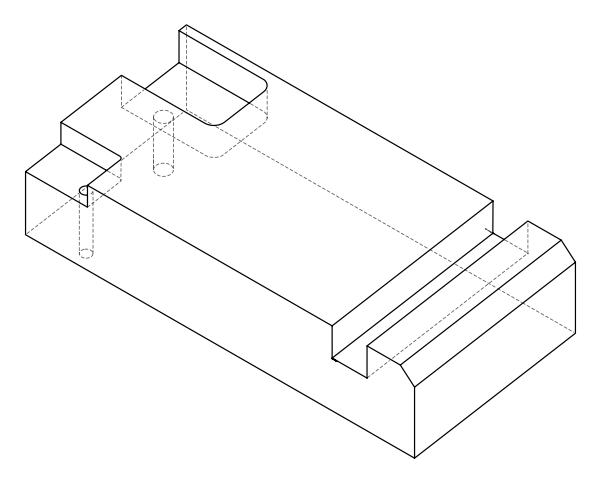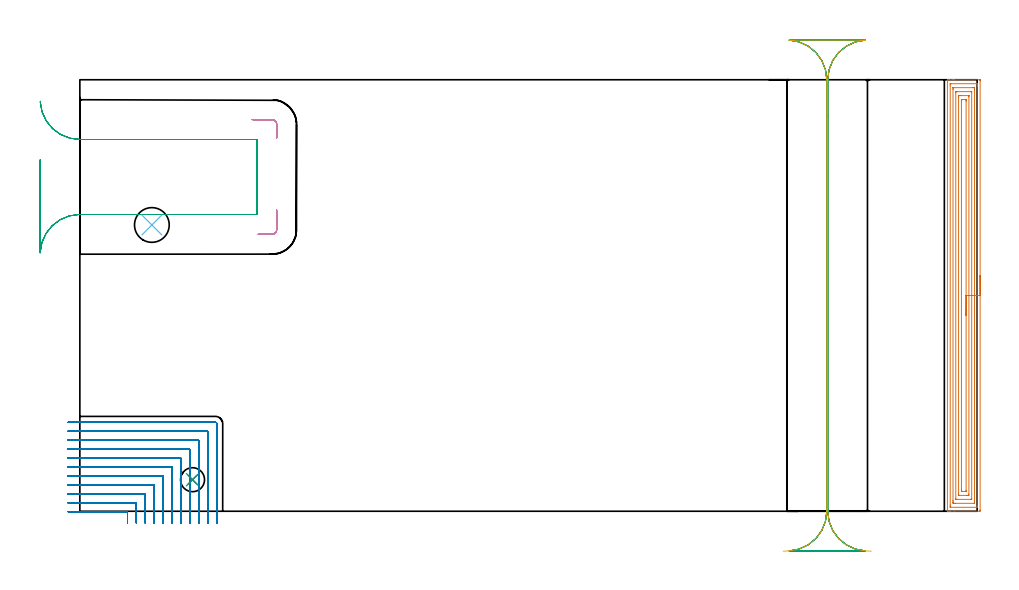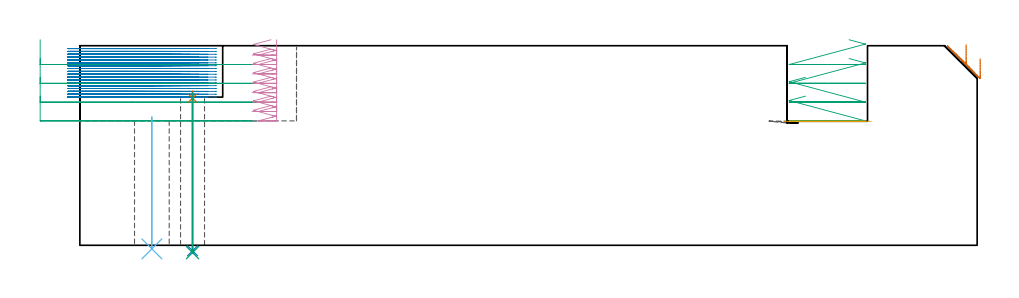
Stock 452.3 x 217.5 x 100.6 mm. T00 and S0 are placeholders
(PLAN: 9 operations, 8 tool changes, 61.1 min)
(1 AREA_MILL | FG_CHAMFER_SURFACE | UGT0205_001 | 10.77 min | 29607 mm3)
(2 MILL_CORNER_NOTCH_RECTANGULAR | CORNER_NOTCH_RECTANGULAR | NXT0201_008 | Follow Part, ap 1.5, ae 75% | 36.45 min | 89068 mm3)
(3 MILL_RECTANGULAR_POCKET | POCKET_RECTANGULAR_STRAIGHT | UGT0201_019 | Follow Part, ap 10, ae 75% | 8.98 min | 649511 mm3)
(4 MILL_SLOT | SLOT_PARTIAL_RECTANGULAR | UGT0201_094 | Follow Part, ap 5, ae 75% | 2.7 min | 4036 mm3)
(5 MILL_RECTANGULAR_SLOT | SLOT_RECTANGULAR | UGT0201_019 | Follow Part, ap 10, ae 75% | 1.22 min | 1799 mm3)
(6 INDEXABLE_INSERT_DRILL_THROUGH_HOLE_FROM_SOLID | STEP1HOLE | NXT0302_006 | 0.28 min | 14994 mm3)
(7 SPOT_DRILL | STEP1HOLE_1 | NXT0321_9005460120000 | 0.03 min | 23 mm3)
(8 DRILL_THROUGH_HOLE_INTO_CENTER | STEP1HOLE_1 | NXT0301_042 | 0.32 min | 2999 mm3)
(9 DRILL_TO_ENLARGE_THROUGH_HOLE | STEP1HOLE_1 | NXT0301_092 | 0.33 min | 5599 mm3)
(TOOL UGT0205_001 | Chamfer Mill 20 x 3 x 45 deg. | D20 FL50 Z2)
(TOOL NXT0201_008 | ENDMILL 6mm [2P460-0600-NA 1630] | D6 FL26 Z6)
(TOOL UGT0201_019 | End mill 40 mm | D40 FL63 Z6)
(TOOL UGT0201_094 | End mill 20 mm | D20 FL38 Z4)
(TOOL NXT0302_006 | Index. Insert Drill 17.5mm [880-D1750L25-05] | D17.5 PA176 FL88 Z2)
(TOOL NXT0321_9005460120000 | NC Spot Drill, 142deg, 12mm, Carbide, Uncoated | D12 PA142 FL30 Z2)
(TOOL NXT0301_042 | Carbide Drill 7.1mm [860.1-0710-057A1-MM 2214] | D7.1 PA140 FL85 Z2)
(TOOL NXT0301_092 | Carbide Drill 12.1mm [860.1-1210-061A1-MM 2214] | D12.1 PA140 FL77 Z2)
(OP 1 AREA_MILL)
G17 G21 G94 G90
T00 M6
G54
G17 G0 G90 X453.8 Y118.75 S1061 M3
G43 Z110.6 H0
Z94.1
G94 G1 Y118.712 Z93.228 F250.
Y118.598 Z92.364
Y118.409 Z91.512
Y118.147 Z90.68
Y117.813 Z89.874
Y117.41 Z89.1
Y116.941 Z88.364
Y116.41 Z87.672
Y115.821 Z87.029
Y115.178 Z86.44
Y114.486 Z85.909
Y113.75 Z85.44
Y112.976 Z85.037
Y112.17 Z84.703
Y111.338 Z84.441
Y110.486 Z84.252
Y109.622 Z84.138
Y108.75 Z84.1
X453.799 Y0.622 Z84.101
X453.797 Y0.248 Z84.102
X453.793 Y0.01 Z84.105
X453.43 Y0. Z84.467
X440.906 Z96.99
X438.888 Z99.008
X438.545 Z99.35
X437.589 Z100.31
X437.444 Y0.001 Z100.448
X437.364 Y0.004 Z100.527
X437.303 Y0.01 Z100.588
X437.3 Y0.175 Z100.6
Y217.325
X437.303 Y217.49 Z100.588
X437.442 Y217.497 Z100.45
X437.59 Y217.5 Z100.31
X437.859 Z100.04
X438.545 Z99.35
X439.764 Z98.133
X440.296 Z97.598
X440.906 Z96.99
X453.43 Z84.467
X453.7 Y217.497 Z84.198
X453.792 Y217.49 Z84.106
X453.799 Y217.396 Z84.099
X453.8 Y216.878 Z84.1
Y108.75
X452.386 Z85.514
X452.385 Y2.582 Z85.515
X452.384 Y2.409 Z85.516
X452.38 Y2.049 Z85.52
X452.379 Y2.013 Z85.521
X452.32 Y2.008 Z85.58
X452.214 Y2.003 Z85.686
X452.08 Y2. Z85.82
X438.945 Y2.001 Z98.955
X438.774 Y2.006 Z99.126
X438.743 Y2.01 Z99.157
X438.721 Y2.017 Z99.179
X438.72 Y2.056 Z99.18
X438.716 Y2.235 Z99.184
X438.715 Y2.409 Z99.185
X438.714 Y3.13 Z99.186
X438.715 Y214.918 Z99.185
X438.716 Y215.091 Z99.184
X438.72 Y215.451 Z99.18
X438.721 Y215.487 Z99.179
X438.78 Y215.492 Z99.12
X438.886 Y215.497 Z99.014
X439.021 Y215.499 Z98.879
X452.155 Z85.745
X452.326 Y215.494 Z85.574
X452.357 Y215.49 Z85.543
X452.379 Y215.483 Z85.521
X452.38 Y215.445 Z85.52
X452.384 Y215.265 Z85.516
X452.385 Y215.091 Z85.515
X452.386 Y214.37 Z85.514
Y108.75
X450.972 Z86.928
X450.971 Y4.919 Z86.929
X450.969 Y4.196 Z86.931
X450.967 Y4.03 Z86.933
X450.965 Y4.01 Z86.935
X450.947 Y4.007 Z86.953
X450.9 Y4.003 Z87.
X450.804 Y4.001 Z87.096
X441.172 Z96.728
X440.485 Y4.004 Z97.415
X440.296 Y4.01 Z97.604
X440.135 Y4.034 Z97.765
X440.132 Y4.196 Z97.768
X440.13 Y4.366 Z97.77
X440.129 Y5.09 Z97.771
X440.128 Y5.261 Z97.772
X440.129 Y212.581 Z97.771
X440.131 Y213.304 Z97.769
X440.133 Y213.47 Z97.767
X440.135 Y213.49 Z97.765
X440.153 Y213.493 Z97.747
X440.2 Y213.497 Z97.7
X440.296 Y213.499 Z97.604
X449.928 Y213.5 Z87.972
X450.615 Y213.496 Z87.285
X450.804 Y213.49 Z87.096
X450.965 Y213.466 Z86.935
X450.968 Y213.304 Z86.932
X450.97 Y213.134 Z86.93
X450.971 Y212.41 Z86.929
X450.972 Y212.239 Z86.928
Y108.75
X449.557 Z88.343
Y6.362
X449.555 Y6.19 Z88.345
X449.552 Y6.053 Z88.348
X449.551 Y6.017 Z88.349
X449.534 Y6.01 Z88.366
X449.482 Y6.007 Z88.418
X449.052 Y6. Z88.848
X449.036 Z88.864
X442.031 Z95.869
X441.621 Y6.004 Z96.279
X441.57 Y6.007 Z96.33
X441.55 Y6.01 Z96.35
X441.548 Y6.024 Z96.352
X441.545 Y6.085 Z96.355
X441.543 Y6.144 Z96.357
Y211.138
X441.545 Y211.31 Z96.355
X441.548 Y211.447 Z96.352
X441.549 Y211.483 Z96.351
X441.566 Y211.49 Z96.334
X441.618 Y211.493 Z96.282
X442.048 Y211.5 Z95.852
X442.064 Z95.836
X449.069 Z88.831
X449.479 Y211.496 Z88.421
X449.53 Y211.493 Z88.37
X449.55 Y211.49 Z88.35
X449.552 Y211.476 Z88.348
X449.555 Y211.414 Z88.345
X449.557 Y211.356 Z88.343
Y108.75
X448.143 Z89.757
Y8.664
X448.139 Y8.235 Z89.761
X448.136 Y8.029 Z89.764
X447.943 Y8.009 Z89.957
X447.301 Y8.002 Z90.599
X447.076 Y8. Z90.824
X443.067 Y8.001 Z94.833
X443.016 Y8.002 Z94.884
X442.98 Y8.006 Z94.92
X442.964 Y8.01 Z94.936
X442.962 Y8.027 Z94.938
X442.959 Y8.227 Z94.941
X442.957 Y8.63 Z94.943
Y208.836
X442.961 Y209.265 Z94.939
X442.964 Y209.471 Z94.936
X443.157 Y209.491 Z94.743
X443.799 Y209.498 Z94.101
X444.024 Y209.5 Z93.876
X448.033 Z89.867
X448.084 Y209.498 Z89.816
X448.12 Y209.494 Z89.78
X448.136 Y209.49 Z89.764
X448.138 Y209.473 Z89.762
X448.141 Y209.273 Z89.759
X448.143 Y208.87 Z89.757
Y108.75
X446.729 Z91.171
X446.728 Y10.452 Z91.172
X446.727 Y10.144 Z91.173
X446.724 Y10.04 Z91.176
X446.722 Y10.011 Z91.178
X446.701 Y10.008 Z91.199
X446.647 Y10.004 Z91.253
X446.426 Y10.001 Z91.474
X444.674 Z93.226
X444.527 Y10.003 Z93.373
X444.409 Y10.008 Z93.491
X444.379 Y10.01 Z93.521
X444.376 Y10.054 Z93.524
X444.374 Y10.142 Z93.526
X444.372 Y10.452 Z93.528
X444.371 Y10.761 Z93.529
X444.372 Y207.048 Z93.528
X444.373 Y207.356 Z93.527
X444.376 Y207.46 Z93.524
X444.378 Y207.489 Z93.522
X444.399 Y207.492 Z93.501
X444.453 Y207.496 Z93.447
X444.674 Y207.499 Z93.226
X446.426 Z91.474
X446.573 Y207.497 Z91.327
X446.691 Y207.492 Z91.209
X446.721 Y207.49 Z91.179
X446.724 Y207.446 Z91.176
X446.726 Y207.358 Z91.174
X446.728 Y207.048 Z91.172
X446.729 Y206.739 Z91.171
Y108.75
Y107.878 Z91.209
Y107.013 Z91.323
Y106.162 Z91.512
Y105.33 Z91.774
Y104.524 Z92.108
Y103.75 Z92.511
Y103.014 Z92.98
Y102.322 Z93.511
Y101.679 Z94.1
Y101.09 Z94.743
Y100.558 Z95.435
Y100.09 Z96.171
Y99.687 Z96.945
Y99.353 Z97.751
Y99.091 Z98.583
Y98.902 Z99.435
Y98.788 Z100.3
Y98.75 Z101.171
G0 Z110.6
M5
M2
(OP 2 MILL_CORNER_NOTCH_RECTANGULAR)
G17 G21 G94 G90
T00 M6
G54
G17 G0 G90 X24. Y-6. S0 M3
G43 Z110.6 H1
Z99.161
G94 G1 Y-3. F250.
Y-0.496 F500.
G3 X23.704 Y-0.2 R0.3
G1 X-2.993
X-5.993 F250.
G0 Z110.6
X28.5 Y-6.
Z99.161
G1 Y-3.
Y4.004 F500.
G3 X28.204 Y4.3 R0.3
G1 X-3.
X-6. F250.
G0 Z110.6
X33. Y-6.
Z99.161
G1 Y-3.
Y8.503 F500.
G3 X32.703 Y8.8 R0.3
G1 X-3.
X-6. F250.
G0 Z110.6
X37.5 Y-6.
Z99.161
G1 Y-3.
Y13.003 F500.
G3 X37.203 Y13.3 R0.3
G1 X-3.
X-6. F250.
G0 Z110.6
X42. Y-6.
Z99.161
G1 Y-3.
Y17.503 F500.
G3 X41.703 Y17.8 R0.3
G1 X-3.
X-6. F250.
G0 Z110.6
X46.5 Y-6.
Z99.161
G1 Y-3.
Y22.003 F500.
G3 X46.203 Y22.3 R0.3
G1 X-3.
X-6. F250.
G0 Z110.6
X51. Y-6.
Z99.161
G1 Y-3.
Y26.503 F500.
G3 X50.703 Y26.8 R0.3
G1 X-3.
X-6. F250.
G0 Z110.6
X55.5 Y-6.
Z99.161
G1 Y-3.
Y31.003 F500.
G3 X55.203 Y31.3 R0.3
G1 X-3.
X-6. F250.
G0 Z110.6
X60. Y-6.
Z99.161
G1 Y-3.
Y35.503 F500.
G3 X59.703 Y35.8 R0.3
G1 X-3.
X-6. F250.
G0 Z110.6
X64.5 Y-6.
Z99.161
G1 Y-3.
Y40.003 F500.
G3 X64.203 Y40.3 R0.3
G1 X-3.
X-6. F250.
G0 Z110.6
X69. Y-6.
Z99.161
G1 Y-3.
Y44.2 F500.
G3 X68.4 Y44.8 R0.6
G1 X-3.
X-6. F250.
G0 Z110.6
X24. Y-6.
Z97.722
G1 Y-3.
Y-0.496 F500.
G3 X23.704 Y-0.2 R0.3
G1 X-2.993
X-5.993 F250.
G0 Z110.6
X28.5 Y-6.
Z97.722
G1 Y-3.
Y4.004 F500.
G3 X28.204 Y4.3 R0.3
G1 X-3.
X-6. F250.
G0 Z110.6
X33. Y-6.
Z97.722
G1 Y-3.
Y8.503 F500.
G3 X32.703 Y8.8 R0.3
G1 X-3.
X-6. F250.
G0 Z110.6
X37.5 Y-6.
Z97.722
G1 Y-3.
Y13.003 F500.
G3 X37.203 Y13.3 R0.3
G1 X-3.
X-6. F250.
G0 Z110.6
X42. Y-6.
Z97.722
G1 Y-3.
Y17.503 F500.
G3 X41.703 Y17.8 R0.3
G1 X-3.
X-6. F250.
G0 Z110.6
X46.5 Y-6.
Z97.722
G1 Y-3.
Y22.003 F500.
G3 X46.203 Y22.3 R0.3
G1 X-3.
X-6. F250.
G0 Z110.6
X51. Y-6.
Z97.722
G1 Y-3.
Y26.503 F500.
G3 X50.703 Y26.8 R0.3
G1 X-3.
X-6. F250.
G0 Z110.6
X55.5 Y-6.
Z97.722
G1 Y-3.
Y31.003 F500.
G3 X55.203 Y31.3 R0.3
G1 X-3.
X-6. F250.
G0 Z110.6
X60. Y-6.
Z97.722
G1 Y-3.
Y35.503 F500.
G3 X59.703 Y35.8 R0.3
G1 X-3.
X-6. F250.
G0 Z110.6
X64.5 Y-6.
Z97.722
G1 Y-3.
Y40.003 F500.
G3 X64.203 Y40.3 R0.3
G1 X-3.
X-6. F250.
G0 Z110.6
X69. Y-6.
Z97.722
G1 Y-3.
Y44.2 F500.
G3 X68.4 Y44.8 R0.6
G1 X-3.
X-6. F250.
G0 Z110.6
X24. Y-6.
Z96.283
G1 Y-3.
Y-0.496 F500.
G3 X23.704 Y-0.2 R0.3
G1 X-2.993
X-5.993 F250.
G0 Z110.6
X28.5 Y-6.
Z96.283
G1 Y-3.
Y4.004 F500.
G3 X28.204 Y4.3 R0.3
G1 X-3.
X-6. F250.
G0 Z110.6
X33. Y-6.
Z96.283
G1 Y-3.
Y8.503 F500.
G3 X32.703 Y8.8 R0.3
G1 X-3.
X-6. F250.
G0 Z110.6
X37.5 Y-6.
Z96.283
G1 Y-3.
Y13.003 F500.
G3 X37.203 Y13.3 R0.3
G1 X-3.
X-6. F250.
G0 Z110.6
X42. Y-6.
Z96.283
G1 Y-3.
Y17.503 F500.
G3 X41.703 Y17.8 R0.3
G1 X-3.
X-6. F250.
G0 Z110.6
X46.5 Y-6.
Z96.283
G1 Y-3.
Y22.003 F500.
G3 X46.203 Y22.3 R0.3
G1 X-3.
X-6. F250.
G0 Z110.6
X51. Y-6.
Z96.283
G1 Y-3.
Y26.503 F500.
G3 X50.703 Y26.8 R0.3
G1 X-3.
X-6. F250.
G0 Z110.6
X55.5 Y-6.
Z96.283
G1 Y-3.
Y31.003 F500.
G3 X55.203 Y31.3 R0.3
G1 X-3.
X-6. F250.
G0 Z110.6
X60. Y-6.
Z96.283
G1 Y-3.
Y35.503 F500.
G3 X59.703 Y35.8 R0.3
G1 X-3.
X-6. F250.
G0 Z110.6
X64.5 Y-6.
Z96.283
G1 Y-3.
Y40.003 F500.
G3 X64.203 Y40.3 R0.3
G1 X-3.
X-6. F250.
G0 Z110.6
X69. Y-6.
Z96.283
G1 Y-3.
Y44.2 F500.
G3 X68.4 Y44.8 R0.6
G1 X-3.
X-6. F250.
G0 Z110.6
X24. Y-6.
Z94.844
G1 Y-3.
Y-0.496 F500.
G3 X23.704 Y-0.2 R0.3
G1 X-2.993
X-5.993 F250.
G0 Z110.6
X28.5 Y-6.
Z94.844
G1 Y-3.
Y4.004 F500.
G3 X28.204 Y4.3 R0.3
G1 X-3.
X-6. F250.
G0 Z110.6
X33. Y-6.
Z94.844
G1 Y-3.
Y8.503 F500.
G3 X32.703 Y8.8 R0.3
G1 X-3.
X-6. F250.
G0 Z110.6
X37.5 Y-6.
Z94.844
G1 Y-3.
Y13.003 F500.
G3 X37.203 Y13.3 R0.3
G1 X-3.
X-6. F250.
G0 Z110.6
X42. Y-6.
Z94.844
G1 Y-3.
Y17.503 F500.
G3 X41.703 Y17.8 R0.3
G1 X-3.
X-6. F250.
G0 Z110.6
X46.5 Y-6.
Z94.844
G1 Y-3.
Y22.003 F500.
G3 X46.203 Y22.3 R0.3
G1 X-3.
X-6. F250.
G0 Z110.6
X51. Y-6.
Z94.844
G1 Y-3.
Y26.503 F500.
G3 X50.703 Y26.8 R0.3
G1 X-3.
X-6. F250.
G0 Z110.6
X55.5 Y-6.
Z94.844
G1 Y-3.
Y31.003 F500.
G3 X55.203 Y31.3 R0.3
G1 X-3.
X-6. F250.
G0 Z110.6
X60. Y-6.
Z94.844
G1 Y-3.
Y35.503 F500.
G3 X59.703 Y35.8 R0.3
G1 X-3.
X-6. F250.
G0 Z110.6
X64.5 Y-6.
Z94.844
G1 Y-3.
Y40.003 F500.
G3 X64.203 Y40.3 R0.3
G1 X-3.
X-6. F250.
G0 Z110.6
X69. Y-6.
Z94.844
G1 Y-3.
Y44.2 F500.
G3 X68.4 Y44.8 R0.6
G1 X-3.
X-6. F250.
G0 Z110.6
X24. Y-6.
Z93.405
G1 Y-3.
Y-0.496 F500.
G3 X23.704 Y-0.2 R0.3
G1 X-2.993
X-5.993 F250.
G0 Z110.6
X28.5 Y-6.
Z93.405
G1 Y-3.
Y4.004 F500.
G3 X28.204 Y4.3 R0.3
G1 X-3.
X-6. F250.
G0 Z110.6
X33. Y-6.
Z93.405
G1 Y-3.
Y8.503 F500.
G3 X32.703 Y8.8 R0.3
G1 X-3.
X-6. F250.
G0 Z110.6
X37.5 Y-6.
Z93.405
G1 Y-3.
Y13.003 F500.
G3 X37.203 Y13.3 R0.3
G1 X-3.
X-6. F250.
G0 Z110.6
X42. Y-6.
Z93.405
G1 Y-3.
Y17.503 F500.
G3 X41.703 Y17.8 R0.3
G1 X-3.
X-6. F250.
G0 Z110.6
X46.5 Y-6.
Z93.405
G1 Y-3.
Y22.003 F500.
G3 X46.203 Y22.3 R0.3
G1 X-3.
X-6. F250.
G0 Z110.6
X51. Y-6.
Z93.405
G1 Y-3.
Y26.503 F500.
G3 X50.703 Y26.8 R0.3
G1 X-3.
X-6. F250.
G0 Z110.6
X55.5 Y-6.
Z93.405
G1 Y-3.
Y31.003 F500.
G3 X55.203 Y31.3 R0.3
G1 X-3.
X-6. F250.
G0 Z110.6
X60. Y-6.
Z93.405
G1 Y-3.
Y35.503 F500.
G3 X59.703 Y35.8 R0.3
G1 X-3.
X-6. F250.
G0 Z110.6
X64.5 Y-6.
Z93.405
G1 Y-3.
Y40.003 F500.
G3 X64.203 Y40.3 R0.3
G1 X-3.
X-6. F250.
G0 Z110.6
X69. Y-6.
Z93.405
G1 Y-3.
Y44.2 F500.
G3 X68.4 Y44.8 R0.6
G1 X-3.
X-6. F250.
G0 Z110.6
X24. Y-6.
Z91.967
G1 Y-3.
Y-0.496 F500.
G3 X23.704 Y-0.2 R0.3
G1 X-2.993
X-5.993 F250.
G0 Z110.6
X28.5 Y-6.
Z91.967
G1 Y-3.
Y4.004 F500.
G3 X28.204 Y4.3 R0.3
G1 X-3.
X-6. F250.
G0 Z110.6
X33. Y-6.
Z91.967
G1 Y-3.
Y8.503 F500.
G3 X32.703 Y8.8 R0.3
G1 X-3.
X-6. F250.
G0 Z110.6
X37.5 Y-6.
Z91.967
G1 Y-3.
Y13.003 F500.
G3 X37.203 Y13.3 R0.3
G1 X-3.
X-6. F250.
G0 Z110.6
X42. Y-6.
Z91.967
G1 Y-3.
Y17.503 F500.
G3 X41.703 Y17.8 R0.3
G1 X-3.
X-6. F250.
G0 Z110.6
X46.5 Y-6.
Z91.967
G1 Y-3.
Y22.003 F500.
G3 X46.203 Y22.3 R0.3
G1 X-3.
X-6. F250.
G0 Z110.6
X51. Y-6.
Z91.967
G1 Y-3.
Y26.503 F500.
G3 X50.703 Y26.8 R0.3
G1 X-3.
X-6. F250.
G0 Z110.6
X55.5 Y-6.
Z91.967
G1 Y-3.
Y31.003 F500.
G3 X55.203 Y31.3 R0.3
G1 X-3.
X-6. F250.
G0 Z110.6
X60. Y-6.
Z91.967
G1 Y-3.
Y35.503 F500.
G3 X59.703 Y35.8 R0.3
G1 X-3.
X-6. F250.
G0 Z110.6
X64.5 Y-6.
Z91.967
G1 Y-3.
Y40.003 F500.
G3 X64.203 Y40.3 R0.3
G1 X-3.
X-6. F250.
G0 Z110.6
X69. Y-6.
Z91.967
G1 Y-3.
Y44.2 F500.
G3 X68.4 Y44.8 R0.6
G1 X-3.
X-6. F250.
G0 Z110.6
X24. Y-6.
Z90.528
G1 Y-3.
Y-0.496 F500.
G3 X23.704 Y-0.2 R0.3
G1 X-2.993
X-5.993 F250.
G0 Z110.6
X28.5 Y-6.
Z90.528
G1 Y-3.
Y4.004 F500.
G3 X28.204 Y4.3 R0.3
G1 X-3.
X-6. F250.
G0 Z110.6
X33. Y-6.
Z90.528
G1 Y-3.
Y8.503 F500.
G3 X32.703 Y8.8 R0.3
G1 X-3.
X-6. F250.
G0 Z110.6
X37.5 Y-6.
Z90.528
G1 Y-3.
Y13.003 F500.
G3 X37.203 Y13.3 R0.3
G1 X-3.
X-6. F250.
G0 Z110.6
X42. Y-6.
Z90.528
G1 Y-3.
Y17.503 F500.
G3 X41.703 Y17.8 R0.3
G1 X-3.
X-6. F250.
G0 Z110.6
X46.5 Y-6.
Z90.528
G1 Y-3.
Y22.003 F500.
G3 X46.203 Y22.3 R0.3
G1 X-3.
X-6. F250.
G0 Z110.6
X51. Y-6.
Z90.528
G1 Y-3.
Y26.503 F500.
G3 X50.703 Y26.8 R0.3
G1 X-3.
X-6. F250.
G0 Z110.6
X55.5 Y-6.
Z90.528
G1 Y-3.
Y31.003 F500.
G3 X55.203 Y31.3 R0.3
G1 X-3.
X-6. F250.
G0 Z110.6
X60. Y-6.
Z90.528
G1 Y-3.
Y35.503 F500.
G3 X59.703 Y35.8 R0.3
G1 X-3.
X-6. F250.
G0 Z110.6
X64.5 Y-6.
Z90.528
G1 Y-3.
Y40.003 F500.
G3 X64.203 Y40.3 R0.3
G1 X-3.
X-6. F250.
G0 Z110.6
X69. Y-6.
Z90.528
G1 Y-3.
Y44.2 F500.
G3 X68.4 Y44.8 R0.6
G1 X-3.
X-6. F250.
G0 Z110.6
X24. Y-6.
Z89.089
G1 Y-3.
Y-0.496 F500.
G3 X23.704 Y-0.2 R0.3
G1 X-2.993
X-5.993 F250.
G0 Z110.6
X28.5 Y-6.
Z89.089
G1 Y-3.
Y4.004 F500.
G3 X28.204 Y4.3 R0.3
G1 X-3.
X-6. F250.
G0 Z110.6
X33. Y-6.
Z89.089
G1 Y-3.
Y8.503 F500.
G3 X32.703 Y8.8 R0.3
G1 X-3.
X-6. F250.
G0 Z110.6
X37.5 Y-6.
Z89.089
G1 Y-3.
Y13.003 F500.
G3 X37.203 Y13.3 R0.3
G1 X-3.
X-6. F250.
G0 Z110.6
X42. Y-6.
Z89.089
G1 Y-3.
Y17.503 F500.
G3 X41.703 Y17.8 R0.3
G1 X-3.
X-6. F250.
G0 Z110.6
X46.5 Y-6.
Z89.089
G1 Y-3.
Y22.003 F500.
G3 X46.203 Y22.3 R0.3
G1 X-3.
X-6. F250.
G0 Z110.6
X51. Y-6.
Z89.089
G1 Y-3.
Y26.503 F500.
G3 X50.703 Y26.8 R0.3
G1 X-3.
X-6. F250.
G0 Z110.6
X55.5 Y-6.
Z89.089
G1 Y-3.
Y31.003 F500.
G3 X55.203 Y31.3 R0.3
G1 X-3.
X-6. F250.
G0 Z110.6
X60. Y-6.
Z89.089
G1 Y-3.
Y35.503 F500.
G3 X59.703 Y35.8 R0.3
G1 X-3.
X-6. F250.
G0 Z110.6
X64.5 Y-6.
Z89.089
G1 Y-3.
Y40.003 F500.
G3 X64.203 Y40.3 R0.3
G1 X-3.
X-6. F250.
G0 Z110.6
X69. Y-6.
Z89.089
G1 Y-3.
Y44.2 F500.
G3 X68.4 Y44.8 R0.6
G1 X-3.
X-6. F250.
G0 Z110.6
X24. Y-6.
Z87.65
G1 Y-3.
Y-0.496 F500.
G3 X23.704 Y-0.2 R0.3
G1 X-2.993
X-5.993 F250.
G0 Z110.6
X28.5 Y-6.
Z87.65
G1 Y-3.
Y4.004 F500.
G3 X28.204 Y4.3 R0.3
G1 X-3.
X-6. F250.
G0 Z110.6
X33. Y-6.
Z87.65
G1 Y-3.
Y8.503 F500.
G3 X32.703 Y8.8 R0.3
G1 X-3.
X-6. F250.
G0 Z110.6
X37.5 Y-6.
Z87.65
G1 Y-3.
Y13.003 F500.
G3 X37.203 Y13.3 R0.3
G1 X-3.
X-6. F250.
G0 Z110.6
X42. Y-6.
Z87.65
G1 Y-3.
Y17.503 F500.
G3 X41.703 Y17.8 R0.3
G1 X-3.
X-6. F250.
G0 Z110.6
X46.5 Y-6.
Z87.65
G1 Y-3.
Y22.003 F500.
G3 X46.203 Y22.3 R0.3
G1 X-3.
X-6. F250.
G0 Z110.6
X51. Y-6.
Z87.65
G1 Y-3.
Y26.503 F500.
G3 X50.703 Y26.8 R0.3
G1 X-3.
X-6. F250.
G0 Z110.6
X55.5 Y-6.
Z87.65
G1 Y-3.
Y31.003 F500.
G3 X55.203 Y31.3 R0.3
G1 X-3.
X-6. F250.
G0 Z110.6
X60. Y-6.
Z87.65
G1 Y-3.
Y35.503 F500.
G3 X59.703 Y35.8 R0.3
G1 X-3.
X-6. F250.
G0 Z110.6
X64.5 Y-6.
Z87.65
G1 Y-3.
Y40.003 F500.
G3 X64.203 Y40.3 R0.3
G1 X-3.
X-6. F250.
G0 Z110.6
X69. Y-6.
Z87.65
G1 Y-3.
Y44.2 F500.
G3 X68.4 Y44.8 R0.6
G1 X-3.
X-6. F250.
G0 Z110.6
X24. Y-6.
Z86.211
G1 Y-3.
Y-0.496 F500.
G3 X23.704 Y-0.2 R0.3
G1 X-2.993
X-5.993 F250.
G0 Z110.6
X28.5 Y-6.
Z86.211
G1 Y-3.
Y4.004 F500.
G3 X28.204 Y4.3 R0.3
G1 X-3.
X-6. F250.
G0 Z110.6
X33. Y-6.
Z86.211
G1 Y-3.
Y8.503 F500.
G3 X32.703 Y8.8 R0.3
G1 X-3.
X-6. F250.
G0 Z110.6
X37.5 Y-6.
Z86.211
G1 Y-3.
Y13.003 F500.
G3 X37.203 Y13.3 R0.3
G1 X-3.
X-6. F250.
G0 Z110.6
X42. Y-6.
Z86.211
G1 Y-3.
Y17.503 F500.
G3 X41.703 Y17.8 R0.3
G1 X-3.
X-6. F250.
G0 Z110.6
X46.5 Y-6.
Z86.211
G1 Y-3.
Y22.003 F500.
G3 X46.203 Y22.3 R0.3
G1 X-3.
X-6. F250.
G0 Z110.6
X51. Y-6.
Z86.211
G1 Y-3.
Y26.503 F500.
G3 X50.703 Y26.8 R0.3
G1 X-3.
X-6. F250.
G0 Z110.6
X55.5 Y-6.
Z86.211
G1 Y-3.
Y31.003 F500.
G3 X55.203 Y31.3 R0.3
G1 X-3.
X-6. F250.
G0 Z110.6
X60. Y-6.
Z86.211
G1 Y-3.
Y35.503 F500.
G3 X59.703 Y35.8 R0.3
G1 X-3.
X-6. F250.
G0 Z110.6
X64.5 Y-6.
Z86.211
G1 Y-3.
Y40.003 F500.
G3 X64.203 Y40.3 R0.3
G1 X-3.
X-6. F250.
G0 Z110.6
X69. Y-6.
Z86.211
G1 Y-3.
Y44.2 F500.
G3 X68.4 Y44.8 R0.6
G1 X-3.
X-6. F250.
G0 Z110.6
X24. Y-6.
Z84.772
G1 Y-3.
Y-0.496 F500.
G3 X23.704 Y-0.2 R0.3
G1 X-2.993
X-5.993 F250.
G0 Z110.6
X28.5 Y-6.
Z84.772
G1 Y-3.
Y4.004 F500.
G3 X28.204 Y4.3 R0.3
G1 X-3.
X-6. F250.
G0 Z110.6
X33. Y-6.
Z84.772
G1 Y-3.
Y8.503 F500.
G3 X32.703 Y8.8 R0.3
G1 X-3.
X-6. F250.
G0 Z110.6
X37.5 Y-6.
Z84.772
G1 Y-3.
Y13.003 F500.
G3 X37.203 Y13.3 R0.3
G1 X-3.
X-6. F250.
G0 Z110.6
X42. Y-6.
Z84.772
G1 Y-3.
Y17.503 F500.
G3 X41.703 Y17.8 R0.3
G1 X-3.
X-6. F250.
G0 Z110.6
X46.5 Y-6.
Z84.772
G1 Y-3.
Y22.003 F500.
G3 X46.203 Y22.3 R0.3
G1 X-3.
X-6. F250.
G0 Z110.6
X51. Y-6.
Z84.772
G1 Y-3.
Y26.503 F500.
G3 X50.703 Y26.8 R0.3
G1 X-3.
X-6. F250.
G0 Z110.6
X55.5 Y-6.
Z84.772
G1 Y-3.
Y31.003 F500.
G3 X55.203 Y31.3 R0.3
G1 X-3.
X-6. F250.
G0 Z110.6
X60. Y-6.
Z84.772
G1 Y-3.
Y35.503 F500.
G3 X59.703 Y35.8 R0.3
G1 X-3.
X-6. F250.
G0 Z110.6
X64.5 Y-6.
Z84.772
G1 Y-3.
Y40.003 F500.
G3 X64.203 Y40.3 R0.3
G1 X-3.
X-6. F250.
G0 Z110.6
X69. Y-6.
Z84.772
G1 Y-3.
Y44.2 F500.
G3 X68.4 Y44.8 R0.6
G1 X-3.
X-6. F250.
G0 Z110.6
X24. Y-6.
Z83.333
G1 Y-3.
Y-0.496 F500.
G3 X23.704 Y-0.2 R0.3
G1 X-2.993
X-5.993 F250.
G0 Z110.6
X28.5 Y-6.
Z83.333
G1 Y-3.
Y4.004 F500.
G3 X28.204 Y4.3 R0.3
G1 X-3.
X-6. F250.
G0 Z110.6
X33. Y-6.
Z83.333
G1 Y-3.
Y8.503 F500.
G3 X32.703 Y8.8 R0.3
G1 X-3.
X-6. F250.
G0 Z110.6
X37.5 Y-6.
Z83.333
G1 Y-3.
Y13.003 F500.
G3 X37.203 Y13.3 R0.3
G1 X-3.
X-6. F250.
G0 Z110.6
X42. Y-6.
Z83.333
G1 Y-3.
Y17.503 F500.
G3 X41.703 Y17.8 R0.3
G1 X-3.
X-6. F250.
G0 Z110.6
X46.5 Y-6.
Z83.333
G1 Y-3.
Y22.003 F500.
G3 X46.203 Y22.3 R0.3
G1 X-3.
X-6. F250.
G0 Z110.6
X51. Y-6.
Z83.333
G1 Y-3.
Y26.503 F500.
G3 X50.703 Y26.8 R0.3
G1 X-3.
X-6. F250.
G0 Z110.6
X55.5 Y-6.
Z83.333
G1 Y-3.
Y31.003 F500.
G3 X55.203 Y31.3 R0.3
G1 X-3.
X-6. F250.
G0 Z110.6
X60. Y-6.
Z83.333
G1 Y-3.
Y35.503 F500.
G3 X59.703 Y35.8 R0.3
G1 X-3.
X-6. F250.
G0 Z110.6
X64.5 Y-6.
Z83.333
G1 Y-3.
Y40.003 F500.
G3 X64.203 Y40.3 R0.3
G1 X-3.
X-6. F250.
G0 Z110.6
X69. Y-6.
Z83.333
G1 Y-3.
Y44.2 F500.
G3 X68.4 Y44.8 R0.6
G1 X-3.
X-6. F250.
G0 Z110.6
X24. Y-6.
Z81.894
G1 Y-3.
Y-0.496 F500.
G3 X23.704 Y-0.2 R0.3
G1 X-2.993
X-5.993 F250.
G0 Z110.6
X28.5 Y-6.
Z81.894
G1 Y-3.
Y4.004 F500.
G3 X28.204 Y4.3 R0.3
G1 X-3.
X-6. F250.
G0 Z110.6
X33. Y-6.
Z81.894
G1 Y-3.
Y8.503 F500.
G3 X32.703 Y8.8 R0.3
G1 X-3.
X-6. F250.
G0 Z110.6
X37.5 Y-6.
Z81.894
G1 Y-3.
Y13.003 F500.
G3 X37.203 Y13.3 R0.3
G1 X-3.
X-6. F250.
G0 Z110.6
X42. Y-6.
Z81.894
G1 Y-3.
Y17.503 F500.
G3 X41.703 Y17.8 R0.3
G1 X-3.
X-6. F250.
G0 Z110.6
X46.5 Y-6.
Z81.894
G1 Y-3.
Y22.003 F500.
G3 X46.203 Y22.3 R0.3
G1 X-3.
X-6. F250.
G0 Z110.6
X51. Y-6.
Z81.894
G1 Y-3.
Y26.503 F500.
G3 X50.703 Y26.8 R0.3
G1 X-3.
X-6. F250.
G0 Z110.6
X55.5 Y-6.
Z81.894
G1 Y-3.
Y31.003 F500.
G3 X55.203 Y31.3 R0.3
G1 X-3.
X-6. F250.
G0 Z110.6
X60. Y-6.
Z81.894
G1 Y-3.
Y35.503 F500.
G3 X59.703 Y35.8 R0.3
G1 X-3.
X-6. F250.
G0 Z110.6
X64.5 Y-6.
Z81.894
G1 Y-3.
Y40.003 F500.
G3 X64.203 Y40.3 R0.3
G1 X-3.
X-6. F250.
G0 Z110.6
X69. Y-6.
Z81.894
G1 Y-3.
Y44.2 F500.
G3 X68.4 Y44.8 R0.6
G1 X-3.
X-6. F250.
G0 Z110.6
X24. Y-6.
Z80.456
G1 Y-3.
Y-0.496 F500.
G3 X23.704 Y-0.2 R0.3
G1 X-2.993
X-5.993 F250.
G0 Z110.6
X28.5 Y-6.
Z80.456
G1 Y-3.
Y4.004 F500.
G3 X28.204 Y4.3 R0.3
G1 X-3.
X-6. F250.
G0 Z110.6
X33. Y-6.
Z80.456
G1 Y-3.
Y8.503 F500.
G3 X32.703 Y8.8 R0.3
G1 X-3.
X-6. F250.
G0 Z110.6
X37.5 Y-6.
Z80.456
G1 Y-3.
Y13.003 F500.
G3 X37.203 Y13.3 R0.3
G1 X-3.
X-6. F250.
G0 Z110.6
X42. Y-6.
Z80.456
G1 Y-3.
Y17.503 F500.
G3 X41.703 Y17.8 R0.3
G1 X-3.
X-6. F250.
G0 Z110.6
X46.5 Y-6.
Z80.456
G1 Y-3.
Y22.003 F500.
G3 X46.203 Y22.3 R0.3
G1 X-3.
X-6. F250.
G0 Z110.6
X51. Y-6.
Z80.456
G1 Y-3.
Y26.503 F500.
G3 X50.703 Y26.8 R0.3
G1 X-3.
X-6. F250.
G0 Z110.6
X55.5 Y-6.
Z80.456
G1 Y-3.
Y31.003 F500.
G3 X55.203 Y31.3 R0.3
G1 X-3.
X-6. F250.
G0 Z110.6
X60. Y-6.
Z80.456
G1 Y-3.
Y35.503 F500.
G3 X59.703 Y35.8 R0.3
G1 X-3.
X-6. F250.
G0 Z110.6
X64.5 Y-6.
Z80.456
G1 Y-3.
Y40.003 F500.
G3 X64.203 Y40.3 R0.3
G1 X-3.
X-6. F250.
G0 Z110.6
X69. Y-6.
Z80.456
G1 Y-3.
Y44.2 F500.
G3 X68.4 Y44.8 R0.6
G1 X-3.
X-6. F250.
G0 Z110.6
X24. Y-6.
Z79.017
G1 Y-3.
Y-0.496 F500.
G3 X23.704 Y-0.2 R0.3
G1 X-2.993
X-5.993 F250.
G0 Z110.6
X28.5 Y-6.
Z79.017
G1 Y-3.
Y4.004 F500.
G3 X28.204 Y4.3 R0.3
G1 X-3.
X-6. F250.
G0 Z110.6
X33. Y-6.
Z79.017
G1 Y-3.
Y8.503 F500.
G3 X32.703 Y8.8 R0.3
G1 X-3.
X-6. F250.
G0 Z110.6
X37.5 Y-6.
Z79.017
G1 Y-3.
Y13.003 F500.
G3 X37.203 Y13.3 R0.3
G1 X-3.
X-6. F250.
G0 Z110.6
X42. Y-6.
Z79.017
G1 Y-3.
Y17.503 F500.
G3 X41.703 Y17.8 R0.3
G1 X-3.
X-6. F250.
G0 Z110.6
X46.5 Y-6.
Z79.017
G1 Y-3.
Y22.003 F500.
G3 X46.203 Y22.3 R0.3
G1 X-3.
X-6. F250.
G0 Z110.6
X51. Y-6.
Z79.017
G1 Y-3.
Y26.503 F500.
G3 X50.703 Y26.8 R0.3
G1 X-3.
X-6. F250.
G0 Z110.6
X55.5 Y-6.
Z79.017
G1 Y-3.
Y31.003 F500.
G3 X55.203 Y31.3 R0.3
G1 X-3.
X-6. F250.
G0 Z110.6
X60. Y-6.
Z79.017
G1 Y-3.
Y35.503 F500.
G3 X59.703 Y35.8 R0.3
G1 X-3.
X-6. F250.
G0 Z110.6
X64.5 Y-6.
Z79.017
G1 Y-3.
Y40.003 F500.
G3 X64.203 Y40.3 R0.3
G1 X-3.
X-6. F250.
G0 Z110.6
X69. Y-6.
Z79.017
G1 Y-3.
Y44.2 F500.
G3 X68.4 Y44.8 R0.6
G1 X-3.
X-6. F250.
G0 Z110.6
X24. Y-6.
Z77.578
G1 Y-3.
Y-0.496 F500.
G3 X23.704 Y-0.2 R0.3
G1 X-2.993
X-5.993 F250.
G0 Z110.6
X28.5 Y-6.
Z77.578
G1 Y-3.
Y4.004 F500.
G3 X28.204 Y4.3 R0.3
G1 X-3.
X-6. F250.
G0 Z110.6
X33. Y-6.
Z77.578
G1 Y-3.
Y8.503 F500.
G3 X32.703 Y8.8 R0.3
G1 X-3.
X-6. F250.
G0 Z110.6
X37.5 Y-6.
Z77.578
G1 Y-3.
Y13.003 F500.
G3 X37.203 Y13.3 R0.3
G1 X-3.
X-6. F250.
G0 Z110.6
X42. Y-6.
Z77.578
G1 Y-3.
Y17.503 F500.
G3 X41.703 Y17.8 R0.3
G1 X-3.
X-6. F250.
G0 Z110.6
X46.5 Y-6.
Z77.578
G1 Y-3.
Y22.003 F500.
G3 X46.203 Y22.3 R0.3
G1 X-3.
X-6. F250.
G0 Z110.6
X51. Y-6.
Z77.578
G1 Y-3.
Y26.503 F500.
G3 X50.703 Y26.8 R0.3
G1 X-3.
X-6. F250.
G0 Z110.6
X55.5 Y-6.
Z77.578
G1 Y-3.
Y31.003 F500.
G3 X55.203 Y31.3 R0.3
G1 X-3.
X-6. F250.
G0 Z110.6
X60. Y-6.
Z77.578
G1 Y-3.
Y35.503 F500.
G3 X59.703 Y35.8 R0.3
G1 X-3.
X-6. F250.
G0 Z110.6
X64.5 Y-6.
Z77.578
G1 Y-3.
Y40.003 F500.
G3 X64.203 Y40.3 R0.3
G1 X-3.
X-6. F250.
G0 Z110.6
X69. Y-6.
Z77.578
G1 Y-3.
Y44.2 F500.
G3 X68.4 Y44.8 R0.6
G1 X-3.
X-6. F250.
G0 Z110.6
X24. Y-6.
Z76.139
G1 Y-3.
Y-0.496 F500.
G3 X23.704 Y-0.2 R0.3
G1 X-2.993
X-5.993 F250.
G0 Z110.6
X28.5 Y-6.
Z76.139
G1 Y-3.
Y4.004 F500.
G3 X28.204 Y4.3 R0.3
G1 X-3.
X-6. F250.
G0 Z110.6
X33. Y-6.
Z76.139
G1 Y-3.
Y8.503 F500.
G3 X32.703 Y8.8 R0.3
G1 X-3.
X-6. F250.
G0 Z110.6
X37.5 Y-6.
Z76.139
G1 Y-3.
Y13.003 F500.
G3 X37.203 Y13.3 R0.3
G1 X-3.
X-6. F250.
G0 Z110.6
X42. Y-6.
Z76.139
G1 Y-3.
Y17.503 F500.
G3 X41.703 Y17.8 R0.3
G1 X-3.
X-6. F250.
G0 Z110.6
X46.5 Y-6.
Z76.139
G1 Y-3.
Y22.003 F500.
G3 X46.203 Y22.3 R0.3
G1 X-3.
X-6. F250.
G0 Z110.6
X51. Y-6.
Z76.139
G1 Y-3.
Y26.503 F500.
G3 X50.703 Y26.8 R0.3
G1 X-3.
X-6. F250.
G0 Z110.6
X55.5 Y-6.
Z76.139
G1 Y-3.
Y31.003 F500.
G3 X55.203 Y31.3 R0.3
G1 X-3.
X-6. F250.
G0 Z110.6
X60. Y-6.
Z76.139
G1 Y-3.
Y35.503 F500.
G3 X59.703 Y35.8 R0.3
G1 X-3.
X-6. F250.
G0 Z110.6
X64.5 Y-6.
Z76.139
G1 Y-3.
Y40.003 F500.
G3 X64.203 Y40.3 R0.3
G1 X-3.
X-6. F250.
G0 Z110.6
X69. Y-6.
Z76.139
G1 Y-3.
Y44.2 F500.
G3 X68.4 Y44.8 R0.6
G1 X-3.
X-6. F250.
G0 Z110.6
X24. Y-6.
Z74.7
G1 Y-3.
Y-0.496 F500.
G3 X23.704 Y-0.2 R0.3
G1 X-2.993
X-5.993 F250.
G0 Z110.6
X28.5 Y-6.
Z74.7
G1 Y-3.
Y4.004 F500.
G3 X28.204 Y4.3 R0.3
G1 X-3.
X-6. F250.
G0 Z110.6
X33. Y-6.
Z74.7
G1 Y-3.
Y8.503 F500.
G3 X32.703 Y8.8 R0.3
G1 X-3.
X-6. F250.
G0 Z110.6
X37.5 Y-6.
Z74.7
G1 Y-3.
Y13.003 F500.
G3 X37.203 Y13.3 R0.3
G1 X-3.
X-6. F250.
G0 Z110.6
X42. Y-6.
Z74.7
G1 Y-3.
Y17.503 F500.
G3 X41.703 Y17.8 R0.3
G1 X-3.
X-6. F250.
G0 Z110.6
X46.5 Y-6.
Z74.7
G1 Y-3.
Y22.003 F500.
G3 X46.203 Y22.3 R0.3
G1 X-3.
X-6. F250.
G0 Z110.6
X51. Y-6.
Z74.7
G1 Y-3.
Y26.503 F500.
G3 X50.703 Y26.8 R0.3
G1 X-3.
X-6. F250.
G0 Z110.6
X55.5 Y-6.
Z74.7
G1 Y-3.
Y31.003 F500.
G3 X55.203 Y31.3 R0.3
G1 X-3.
X-6. F250.
G0 Z110.6
X60. Y-6.
Z74.7
G1 Y-3.
Y35.503 F500.
G3 X59.703 Y35.8 R0.3
G1 X-3.
X-6. F250.
G0 Z110.6
X64.5 Y-6.
Z74.7
G1 Y-3.
Y40.003 F500.
G3 X64.203 Y40.3 R0.3
G1 X-3.
X-6. F250.
G0 Z110.6
X69. Y-6.
Z74.7
G1 Y-3.
Y44.2 F500.
G3 X68.4 Y44.8 R0.6
G1 X-3.
X-6. F250.
G0 Z110.6
M5
M2
(OP 3 MILL_RECTANGULAR_POCKET)
G17 G21 G94 G90
T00 M6
G54
G17 G0 G90 X387.748 Y237.5 S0 M3
G43 Z135.7 H0
Z103.6
G94 G1 X395.905 Z101.414 F250.
Y237.47 Z101.406
Y237.5 Z101.398
X357.595 Z91.133
Y237.47 Z91.125
G2 X376.5 Y217.5 R20. F500.
G1 Y207.82
Y27.82 F445.
Y17.82 F491.
Y0. F500.
G2 X357.595 Y-19.97 R20.
G1 Y-20.
X395.905
Y-19.97
G2 X377. Y0. R20.
G1 Y217.5
G2 X395.905 Y237.47 R20.
G0 X387.748 Y237.5 Z94.125
G1 X395.905 Z91.939 F250.
Y237.47 Z91.931
Y237.5 Z91.923
X357.595 Z81.658
Y237.47 Z81.65
G2 X376.5 Y217.5 R20. F500.
G1 Y207.82
Y27.82 F445.
Y17.82 F491.
Y0. F500.
G2 X357.595 Y-19.97 R20.
G1 Y-20.
X395.905
Y-19.97
G2 X377. Y0. R20.
G1 Y217.5
G2 X395.905 Y237.47 R20.
G0 Z135.7
X365.752 Y-20.
Z84.65
G1 X357.595 Z82.464 F250.
Y-19.97 Z82.456
Y-20. Z82.448
X395.905 Z72.183
Y-19.97 Z72.175
G2 X377.003 Y-0.32 R20. F500.
X377. Y0. R20. F422.
G1 Y199.68
Y217.5 F500.
G2 X395.905 Y237.47 R20.
G1 Y237.5
X357.595
Y237.47
G2 X376.5 Y217.5 R20.
G1 Y0.
G2 X357.595 Y-19.97 R20.
G0 X365.752 Y-20. Z75.175
G1 X357.595 Z72.989 F250.
Y-19.97 Z72.981
Y-20. Z72.973
X395.905 Z62.708
Y-19.97 Z62.7
G2 X377.003 Y-0.32 R20. F500.
X377. Y0. R20. F447.
G1 Y199.68
Y217.5 F500.
G2 X395.905 Y237.47 R20.
G1 Y237.5
X357.595
Y237.47
G2 X376.5 Y217.5 R20.
G1 Y0.
G2 X357.595 Y-19.97 R20.
G0 Z135.7
X-20. Y177.222
Z103.6
G1 Y130.695 Z91.133 F250.
X-19.97 Z91.125
G2 X-0.32 Y149.597 R20. F500.
X0. Y149.6 R20. F437.
G1 X89.2
Y150.08
Y170.08 F500.
Y180.08 F448.
Y187.4 F494.
X26.52
X0. F500.
G2 X-19.97 Y206.305 R20.
G0 X-20. Y176.78 Z94.125
G1 Y130.232 Z81.653 F250.
X-19.99 Z81.65
G2 X-0.783 Y149.585 R20. F500.
X0. Y149.6 R20. F437.
G1 X89.2
Y149.617
Y169.617 F500.
Y187.4 F448.
X86.983
X0. F500.
G2 X-19.99 Y206.768 R20.
G0 X-20. Y177.222 Z84.65
G1 Y130.695 Z72.183 F250.
X-19.97 Z72.175
G2 X-0.32 Y149.597 R20. F500.
X0. Y149.6 R20. F410.
G1 X89.2
Y150.08
Y160.08 F500.
Y187.4 F431.
X86.52
X26.52 F480.
X0. F500.
G2 X-19.97 Y206.305 R20.
G0 X-20. Y177.222 Z75.175
G1 Y130.695 Z62.708 F250.
X-19.97 Z62.7
G2 X-0.32 Y149.597 R20. F500.
X0. Y149.6 R20. F437.
G1 X89.2
Y150.08
Y170.08 F500.
Y180.08 F448.
Y187.4 F494.
X26.52
X0. F500.
G2 X-19.97 Y206.305 R20.
G0 Z135.7
M5
M2
(OP 4 MILL_SLOT)
G17 G21 G94 G90
T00 M6
G54
G17 G0 G90 X99.2 Y142.463 S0 M3
G43 Z110.6 H0
Z103.6
G94 G1 Y151.332 Z101.224 F250.
Y141.9 Z98.696
Y141.685 Z98.639
X99.09 Y141.165 Z98.496
X98.864 Y140.683 Z98.354
X98.533 Y140.267 Z98.211
X98.117 Y139.936 Z98.069
X97.635 Y139.71 Z97.926
X97.115 Y139.6 Z97.784
X96.9 Z97.726
X89.945 Z95.862
X96.9 F500.
G3 X99.2 Y141.9 R2.3
G1 Y148.876
Y151.876 F250.
G0 Y142.463 Z98.862
G1 Y151.332 Z96.486
Y141.9 Z93.959
Y141.685 Z93.901
X99.09 Y141.165 Z93.759
X98.864 Y140.683 Z93.616
X98.533 Y140.267 Z93.474
X98.117 Y139.936 Z93.331
X97.635 Y139.71 Z93.189
X97.115 Y139.6 Z93.046
X96.9 Z92.989
X89.945 Z91.125
X96.9 F500.
G3 X99.2 Y141.9 R2.3
G1 Y148.876
Y151.876 F250.
G0 Y142.462 Z94.125
G1 Y151.331 Z91.749
Y141.9 Z89.222
Y141.685 Z89.164
X99.09 Y141.165 Z89.022
X98.864 Y140.683 Z88.879
X98.533 Y140.267 Z88.736
X98.117 Y139.936 Z88.594
X97.635 Y139.71 Z88.451
X97.115 Y139.6 Z88.309
X96.9 Z88.251
X89.944 Z86.387
X96.9 F500.
G3 X99.2 Y141.9 R2.3
G1 Y148.876
Y151.876 F250.
G0 Y142.462 Z89.387
G1 Y151.331 Z87.011
Y141.9 Z84.484
Y141.685 Z84.427
X99.09 Y141.165 Z84.284
X98.864 Y140.683 Z84.141
X98.533 Y140.267 Z83.999
X98.117 Y139.936 Z83.856
X97.635 Y139.71 Z83.714
X97.115 Y139.6 Z83.571
X96.9 Z83.514
X89.944 Z81.65
X96.9 F500.
G3 X99.2 Y141.9 R2.3
G1 Y148.876
Y151.876 F250.
G0 Y142.463 Z84.65
G1 Y151.332 Z82.274
Y141.9 Z79.746
Y141.685 Z79.689
X99.09 Y141.165 Z79.546
X98.864 Y140.683 Z79.404
X98.533 Y140.267 Z79.261
X98.117 Y139.936 Z79.119
X97.635 Y139.71 Z78.976
X97.115 Y139.6 Z78.834
X96.9 Z78.776
X89.945 Z76.912
X96.9 F500.
G3 X99.2 Y141.9 R2.3
G1 Y148.876
Y151.876 F250.
G0 Y142.463 Z79.912
G1 Y151.332 Z77.536
Y141.9 Z75.009
Y141.685 Z74.951
X99.09 Y141.165 Z74.809
X98.864 Y140.683 Z74.666
X98.533 Y140.267 Z74.524
X98.117 Y139.936 Z74.381
X97.635 Y139.71 Z74.239
X97.115 Y139.6 Z74.096
X96.9 Z74.039
X89.945 Z72.175
X96.9 F500.
G3 X99.2 Y141.9 R2.3
G1 Y148.876
Y151.876 F250.
G0 Y142.463 Z75.175
G1 Y151.332 Z72.799
Y141.9 Z70.271
Y141.685 Z70.214
X99.09 Y141.165 Z70.071
X98.864 Y140.683 Z69.929
X98.533 Y140.267 Z69.786
X98.117 Y139.936 Z69.644
X97.635 Y139.71 Z69.501
X97.115 Y139.6 Z69.359
X96.9 Z69.301
X89.944 Z67.437
X96.9 F500.
G3 X99.2 Y141.9 R2.3
G1 Y148.876
Y151.876 F250.
G0 Y142.463 Z70.437
G1 Y151.332 Z68.061
Y141.9 Z65.534
Y141.685 Z65.476
X99.09 Y141.165 Z65.334
X98.864 Y140.683 Z65.191
X98.533 Y140.267 Z65.049
X98.117 Y139.936 Z64.906
X97.635 Y139.71 Z64.764
X97.115 Y139.6 Z64.621
X96.9 Z64.564
X89.944 Z62.7
X96.9 F500.
G3 X99.2 Y141.9 R2.3
G1 Y148.876
Y151.876 F250.
G0 Z110.6
X96.345 Y197.4
Z103.6
G1 X87.476 Z101.224
X96.9 Z98.698
X97.115 Z98.641
X97.635 Y197.29 Z98.498
X98.117 Y197.064 Z98.356
X98.533 Y196.733 Z98.213
X98.864 Y196.317 Z98.071
X99.09 Y195.835 Z97.928
X99.2 Y195.315 Z97.786
Y195.1 Z97.728
Y188.137 Z95.862
Y195.1 F500.
G3 X96.9 Y197.4 R2.3
G1 X89.836
X86.836 F250.
G0 X96.345 Z98.862
G1 X87.477 Z96.486
X96.9 Z93.961
X97.115 Z93.904
X97.635 Y197.29 Z93.761
X98.117 Y197.064 Z93.618
X98.533 Y196.733 Z93.476
X98.864 Y196.317 Z93.333
X99.09 Y195.835 Z93.191
X99.2 Y195.315 Z93.048
Y195.1 Z92.991
Y188.136 Z91.125
Y195.1 F500.
G3 X96.9 Y197.4 R2.3
G1 X89.868
X86.868 F250.
G0 X96.345 Z94.125
G1 X87.477 Z91.749
X96.9 Z89.224
X97.115 Z89.166
X97.635 Y197.29 Z89.024
X98.117 Y197.064 Z88.881
X98.533 Y196.733 Z88.738
X98.864 Y196.317 Z88.596
X99.09 Y195.835 Z88.453
X99.2 Y195.315 Z88.311
Y195.1 Z88.253
Y188.136 Z86.387
Y195.1 F500.
G3 X96.9 Y197.4 R2.3
G1 X89.868
X86.868 F250.
G0 X96.344 Z89.387
G1 X87.476 Z87.011
X96.9 Z84.486
X97.115 Z84.428
X97.635 Y197.29 Z84.286
X98.117 Y197.064 Z84.143
X98.533 Y196.733 Z84.001
X98.864 Y196.317 Z83.858
X99.09 Y195.835 Z83.716
X99.2 Y195.315 Z83.573
Y195.1 Z83.516
Y188.137 Z81.65
Y195.1 F500.
G3 X96.9 Y197.4 R2.3
G1 X89.913
X86.913 F250.
G0 X96.345 Z84.65
G1 X87.477 Z82.274
X96.9 Z79.749
X97.115 Z79.691
X97.635 Y197.29 Z79.549
X98.117 Y197.064 Z79.406
X98.533 Y196.733 Z79.264
X98.864 Y196.317 Z79.121
X99.09 Y195.835 Z78.978
X99.2 Y195.315 Z78.836
Y195.1 Z78.778
Y188.136 Z76.912
Y195.1 F500.
G3 X96.9 Y197.4 R2.3
G1 X89.868
X86.868 F250.
G0 X96.345 Z79.912
G1 X87.477 Z77.536
X96.9 Z75.011
X97.115 Z74.954
X97.635 Y197.29 Z74.811
X98.117 Y197.064 Z74.669
X98.533 Y196.733 Z74.526
X98.864 Y196.317 Z74.383
X99.09 Y195.835 Z74.241
X99.2 Y195.315 Z74.098
Y195.1 Z74.041
Y188.136 Z72.175
Y195.1 F500.
G3 X96.9 Y197.4 R2.3
G1 X89.841
X86.841 F250.
G0 X96.345 Z75.175
G1 X87.476 Z72.799
X96.9 Z70.273
X97.115 Z70.216
X97.635 Y197.29 Z70.073
X98.117 Y197.064 Z69.931
X98.533 Y196.733 Z69.788
X98.864 Y196.317 Z69.646
X99.09 Y195.835 Z69.503
X99.2 Y195.315 Z69.361
Y195.1 Z69.303
Y188.137 Z67.437
Y195.1 F500.
G3 X96.9 Y197.4 R2.3
G1 X89.841
X86.841 F250.
G0 X96.344 Z70.437
G1 X87.476 Z68.061
X96.9 Z65.536
X97.115 Z65.478
X97.635 Y197.29 Z65.336
X98.117 Y197.064 Z65.193
X98.533 Y196.733 Z65.051
X98.864 Y196.317 Z64.908
X99.09 Y195.835 Z64.766
X99.2 Y195.315 Z64.623
Y195.1 Z64.566
Y188.137 Z62.7
Y195.1 F500.
G3 X96.9 Y197.4 R2.3
G1 X89.912
X86.912 F250.
G0 Z110.6
M5
M2
(OP 5 MILL_RECTANGULAR_SLOT)
G17 G21 G94 G90
T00 M6
G54
G17 G0 G90 X398.9 Y-20.134 S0 M3
G43 Z110.6 H0
Z62.5
G94 G1 X395.905 Y-19.97 F250.
G2 X377. Y0. R20. F500.
G1 Y217.5
G2 X395.905 Y237.47 R20.
G1 Y237.5
X357.595
Y237.47
G2 X376.5 Y217.5 R20.
G1 Y0.
G2 X357.595 Y-19.97 R20.
G1 X354.6 Y-20.134 F250.
G0 Z110.6
M5
M2
(OP 6 INDEXABLE_INSERT_DRILL_THROUGH_HOLE_FROM_SOLID)
G17 G21 G94 G90
T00 M6
G54
G17 G0 G90 X36.3 Y144.3 S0 M3
G43 Z110.6 H1
G94 G81 G98 Z-1.806 F250. R64.7
G80
M5
M2
(OP 7 SPOT_DRILL)
G17 G21 G94 G90
T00 M6
G54
G17 G0 G90 X56.8 Y15.9 S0 M3
G43 Z110.6 H0
G94 G81 G98 Z74.179 F250. R77.7
G80
M5
M2
(OP 8 DRILL_THROUGH_HOLE_INTO_CENTER)
G17 G21 G94 G90
T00 M6
G54
G17 G0 G90 X56.8 Y15.9 S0 M3
G43 Z110.6 H1
G94 G73 G98 Z-2.792 F250. Q7.045 R76.7
G80
M5
M2
(OP 9 DRILL_TO_ENLARGE_THROUGH_HOLE)
G17 G21 G94 G90
T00 M6
G54
G17 G0 G90 X56.8 Y15.9 S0 M3
G43 Z110.6 H1
G94 G73 G98 Z-3.702 F250. Q11.2 R76.7
G80
M5
M2
